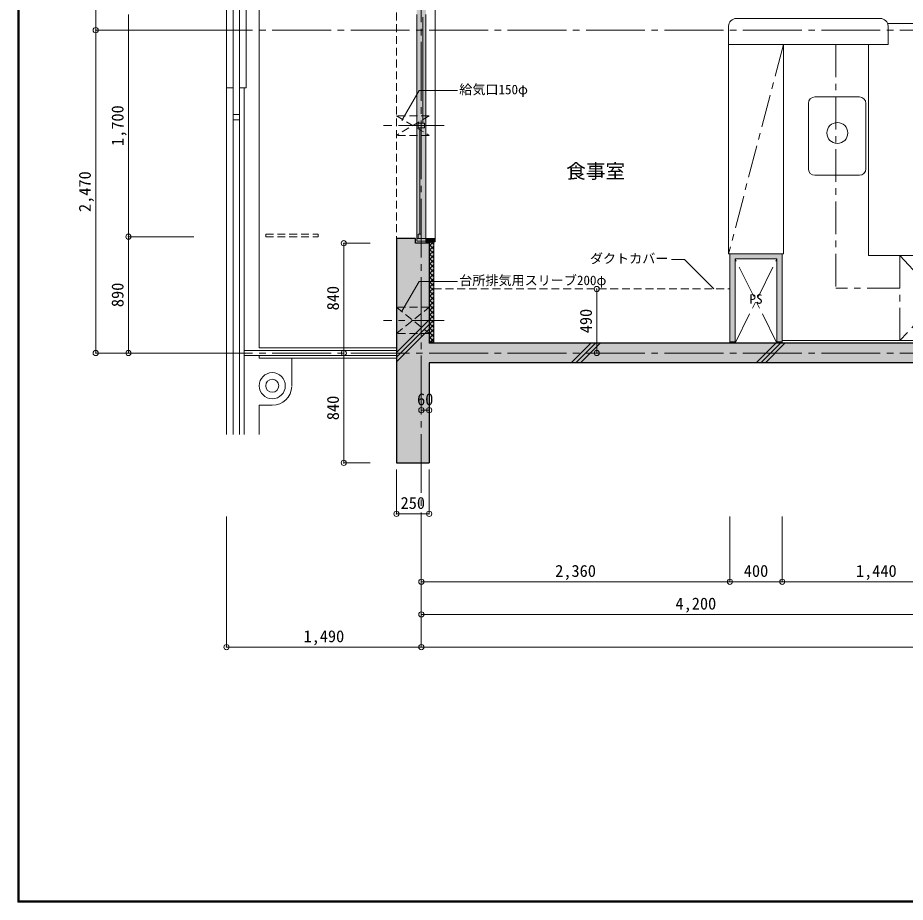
# Model space of a CAD drawing. Units: millimetres at full size, sheet at 1:50. Extents: x -9674 to 9699, y -6794 to 6791.
# Drawn here: x -9674 to -2886, y -6794 to -27 of the extents above; entities that cross this region are included whole.
import ezdxf
from ezdxf.enums import TextEntityAlignment as Align

# ---------------------------------------------------------------- set-up
doc = ezdxf.new("R2010")
doc.units = ezdxf.units.MM
doc.header["$LTSCALE"] = 50
doc.header["$PDMODE"] = 32
doc.header["$PDSIZE"] = 40
for name, pattern in [('CHAIN1', [8, 5, -1, 1, -1]), ('CHAIN2', [12, 9, -1, 1, -1]), ('DASHED1', [1.8, 1.2, -0.6])]:
    doc.linetypes.add(name, pattern=pattern)
for name, color, linetype, lineweight in [('0-0_図面枠', 7, 'Continuous', 9), ('1-0_芯', 7, 'CHAIN2', 9), ('1-1_躯体', 2, 'Continuous', 25), ('1-2_間仕切', 3, 'Continuous', 18), ('1-3_建具', 3, 'Continuous', 18), ('1-5_設備', 7, 'Continuous', 9), ('1-6_ﾊﾞﾙｺﾆｰ・階段', 4, 'Continuous', 9), ('1-7_その他', 7, 'DASHED1', 9), ('1-8_ハッチ', 4, 'Continuous', 9), ('1-A_文字', 7, 'Continuous', 9), ('1-B_寸法', 7, 'Continuous', 9), ('1-C_梁', 7, 'DASHED1', 9)]:
    doc.layers.add(name, color=color, linetype=linetype, lineweight=lineweight)
for name, color, linetype in [('4-0', 1, 'Continuous'), ('4-1', 2, 'Continuous'), ('4-2', 4, 'Continuous'), ('4-F', 4, 'Continuous')]:
    doc.layers.add(name, color=color, linetype=linetype)
doc.styles.add('ＭＳ ゴシック', font='')
doc.styles.get('ＭＳ ゴシック').set_extended_font_data('MS Gothic')

msp = doc.modelspace()

# ---------------------------------------------------------------- linework, layer by layer
at = {"layer": '0-0_図面枠'}
for p, q in [((-9673.92, 6791.43), (-9673.92, -6793.93)), ((-9672.16, 6789.66), (-9672.16, -6792.16)), ((-9670.4, 6787.9), (-9670.4, -6790.4)), ((-9668.64, -6788.64), (-9668.64, 6786.14)), ((-9666.87, 6784.38), (-9666.87, -6786.88)), ((-9665.11, 6782.61), (-9665.11, -6785.11)), ((-9663.35, 6780.85), (-9663.35, -6783.35)), ((-9666.87, -6786.88), (9691.87, -6786.88)), ((-9665.11, -6785.11), (9690.11, -6785.11)), ((-9663.35, -6783.35), (9688.35, -6783.35)), ((-9673.92, -6793.93), (9698.92, -6793.93)), ((-9672.16, -6792.16), (9697.16, -6792.16)), ((-9670.4, -6790.4), (9695.4, -6790.4)), ((9693.64, -6788.64), (-9668.64, -6788.64))]:
    msp.add_line(p, q, dxfattribs=at)
at = {"layer": '1-0_芯'}
for p, q in [((-6587.5, 4587.68), (-6587.5, -3842.32)), ((-8327.5, -122.32), (8282.5, -122.32)), ((-8327.5, -2592.32), (8282.5, -2592.32))]:
    msp.add_line(p, q, dxfattribs=at)
at = {"layer": '1-1_躯体'}
for p, q in [((-6632.5, -1752.32), (-6632.5, -1717.32)), ((-6527.5, -1752.32), (-6632.5, -1752.32)), ((-6527.5, -1752.32), (-6527.5, -2517.32)), ((6322.5, -2517.32), (-6527.5, -2517.32)), ((-6527.5, -2667.32), (-6527.5, -3432.32)), ((6322.5, -2667.32), (-6527.5, -2667.32)), ((-6777.5, -3432.32), (-6527.5, -3432.32))]:
    msp.add_line(p, q, dxfattribs=at)
msp.add_lwpolyline([(-6632.5, -1717.32), (-6777.5, -1717.32), (-6777.5, -3432.32)], dxfattribs=at)
at = {"layer": '1-2_間仕切'}
for p, q in [((-4227.5, -1832.32), (-3827.5, -1832.32)), ((-4227.5, -2517.32), (-4227.5, -1832.32)), ((-3827.5, -2517.32), (-3827.5, -1832.32)), ((-4187.5, -1872.32), (-3867.5, -1872.32)), ((-4187.5, -2517.32), (-4187.5, -1872.32)), ((-3867.5, -2517.32), (-3867.5, -1872.32))]:
    msp.add_line(p, q, dxfattribs=at)
at = {"layer": '1-3_建具', "color": 7, "lineweight": 9}
for p, q in [((-6480.5, 2712.68), (-6480.5, -1717.32)), ((-6622.5, -1702.32), (-6622.5, -2.32)), ((-6552.5, -1702.32), (-6552.5, -2.32)), ((-6725.98, -852.32), (-6449.02, -852.32)), ((-6622.5, -1737.32), (-6622.5, -1702.32)), ((-6552.5, -1717.32), (-6622.5, -1717.32)), ((-6622.5, -1737.32), (-6552.5, -1737.32)), ((-6552.5, -1702.32), (-6552.5, -1717.32))]:
    msp.add_line(p, q, dxfattribs=at)
at = {"layer": '1-3_建具'}
for p, q in [((-6575.5, -22.32), (-6575.5, -834.82)), ((-6611.5, -869.82), (-6611.5, -834.82)), ((-6563.5, -869.82), (-6611.5, -869.82)), ((-6599.5, -1682.32), (-6599.5, -869.82)), ((-6587.5, -869.82), (-6587.5, -834.82)), ((-6611.5, -1682.32), (-6587.5, -1682.32)), ((-6611.5, -1682.32), (-6611.5, -1717.32)), ((-6587.5, -1682.32), (-6587.5, -1717.32)), ((-6552.5, -1742.32), (-6552.5, -1717.32)), ((-6480.5, -1742.32), (-6552.5, -1742.32))]:
    msp.add_line(p, q, dxfattribs=at)
for points in [[(-6563.5, -869.82), (-6563.5, -834.82), (-6611.5, -834.82)], [(-6480.5, -1742.32), (-6480.5, -1717.32), (-6552.5, -1717.32)]]:
    msp.add_lwpolyline(points, dxfattribs=at)
at = {"layer": '1-5_設備'}
for p, q in [((-3077.5, -32.32), (-4177.5, -32.32)), ((-4237.5, -92.32), (-4237.5, -1832.32)), ((-3020.93, -72.32), (-2187.5, -72.32)), ((-3817.5, -232.32), (-3817.5, -1832.32)), ((-3167.5, -232.32), (-3167.5, -1847.32)), ((-3577.5, -632.32), (-3237.5, -632.32)), ((-3627.5, -682.32), (-3627.5, -1182.32)), ((-3187.5, -1182.32), (-3187.5, -682.32)), ((-3577.5, -1232.32), (-3237.5, -1232.32)), ((-4237.5, -1832.32), (-4227.5, -1832.32)), ((-3827.5, -1832.32), (-3817.5, -1832.32)), ((-2077.5, -1847.32), (-3167.5, -1847.32)), ((-2077.5, -2497.32), (-3827.5, -2497.32))]:
    msp.add_line(p, q, dxfattribs=at)
at = {"layer": '1-5_設備', "linetype": 'CHAIN1'}
for p, q in [((-3817.5, -232.32), (-4237.5, -1832.32)), ((-3417.5, -232.32), (-3417.5, -2097.32)), ((-2927.5, -2497.32), (-2927.5, -1847.32)), ((-2927.5, -1847.32), (-2327.5, -2497.32)), ((-2327.5, -1847.32), (-2927.5, -2497.32)), ((-2927.5, -2097.32), (-3417.5, -2097.32))]:
    msp.add_line(p, q, dxfattribs=at)
at = {"layer": '1-5_設備'}
msp.add_lwpolyline([(-3017.5, -92.32), (-3017.5, -232.32), (-4237.5, -232.32)], dxfattribs=at)
msp.add_circle((-3405.87, -908.94), 80, dxfattribs=at)
for centre, radius, start, end in [((-4177.5, -92.32), 60, 90, 180), ((-3077.5, -92.32), 60, 0, 90), ((-3577.5, -682.32), 50, 90, 180), ((-3237.5, -682.32), 50, 0, 90), ((-3577.5, -1182.32), 50, 180, 270), ((-3237.5, -1182.32), 50, 270, 0)]:
    msp.add_arc(centre, radius, start, end, dxfattribs=at)
at = {"layer": '1-6_ﾊﾞﾙｺﾆｰ・階段', "color": 7}
for p, q in [((-8027.5, -3214.95), (-8027.5, 3537.68)), ((-7927.5, -562.32), (-7927.5, 3437.68)), ((-8077.5, -562.32), (-8027.5, -562.32)), ((-7977.5, -562.32), (-7927.5, -562.32)), ((-7942.5, -3214.95), (-7942.5, -562.32)), ((-8027.5, -767.32), (-7977.5, -767.32)), ((-8027.5, -807.32), (-7977.5, -807.32)), ((-6777.5, -2572.32), (-7942.5, -2572.32)), ((-6777.5, -2612.32), (-7942.5, -2612.32))]:
    msp.add_line(p, q, dxfattribs=at)
at = {"layer": '1-6_ﾊﾞﾙｺﾆｰ・階段'}
for p, q in [((-7827.5, -2552.32), (-7827.5, 3437.68)), ((-6777.5, -2552.32), (-7827.5, -2552.32)), ((-7827.5, -2632.32), (-7827.5, -2612.32)), ((-6777.5, -2632.32), (-7827.5, -2632.32)), ((-7577.5, -2842.32), (-7577.5, -2632.32))]:
    msp.add_line(p, q, dxfattribs=at)
at = {"layer": '1-6_ﾊﾞﾙｺﾆｰ・階段', "color": 7}
for points in [[(-8077.5, -3214.95), (-8077.5, 3587.68), (-6777.5, 3587.68)], [(-7977.5, -3214.95), (-7977.5, 3487.68), (-6777.5, 3487.68)]]:
    msp.add_lwpolyline(points, dxfattribs=at)
at = {"layer": '1-6_ﾊﾞﾙｺﾆｰ・階段'}
msp.add_lwpolyline([(-7727.5, -2992.32), (-7827.5, -2992.32), (-7827.5, -3214.95)], dxfattribs=at)
msp.add_circle((-7727.5, -2842.32), 100, dxfattribs=at)
at = {"layer": '1-6_ﾊﾞﾙｺﾆｰ・階段', "color": 7}
msp.add_circle((-7727.5, -2842.32), 50, dxfattribs=at)
at = {"layer": '1-6_ﾊﾞﾙｺﾆｰ・階段'}
msp.add_arc((-7727.5, -2842.32), 150, 270, 357.77329, dxfattribs=at)
at = {"layer": '1-7_その他'}
for p, q in [((-6527.5, -777.32), (-6777.5, -777.32)), ((-6777.5, -777.32), (-6527.5, -927.32)), ((-6527.5, -777.32), (-6777.5, -927.32)), ((-6527.5, -927.32), (-6777.5, -927.32)), ((-7777.5, -1682.32), (-7377.5, -1682.32)), ((-7777.5, -1702.32), (-7777.5, -1682.32)), ((-6527.5, -2242.32), (-6777.5, -2242.32)), ((-6777.5, -2242.32), (-6527.5, -2442.32)), ((-6777.5, -2442.32), (-6527.5, -2242.32)), ((-6527.5, -2442.32), (-6777.5, -2442.32))]:
    msp.add_line(p, q, dxfattribs=at)
at = {"layer": '1-7_その他', "linetype": 'CHAIN1'}
for p, q in [((-6412.5, -852.32), (-6877.5, -852.32)), ((-6412.5, -2342.32), (-6877.5, -2342.32))]:
    msp.add_line(p, q, dxfattribs=at)
at = {"layer": '1-7_その他', "color": 4, "linetype": 'CHAIN1'}
for p, q in [((-4187.5, -2517.32), (-3867.5, -1872.32)), ((-3867.5, -2517.32), (-4187.5, -1872.32))]:
    msp.add_line(p, q, dxfattribs=at)
at = {"layer": '1-7_その他'}
msp.add_lwpolyline([(-7777.5, -1702.32), (-7377.5, -1702.32), (-7377.5, -1682.32)], dxfattribs=at)
at = {"layer": '1-8_ハッチ'}
for p, q in [((-6527.5, -1742.54), (-6527.27, -1742.32)), ((-6527.5, -1773.82), (-6496, -1742.32)), ((-6527.5, -1761.72), (-6492.5, -1796.72)), ((-6511.54, -1742.32), (-6492.5, -1761.36)), ((-6492.5, -1742.32), (-6492.5, -2517.32)), ((-6527.5, -1809.17), (-6492.5, -1774.17)), ((-6527.5, -1797.07), (-6492.5, -1832.07)), ((-6527.5, -1844.53), (-6492.5, -1809.53)), ((-6527.5, -1832.43), (-6492.5, -1867.43)), ((-6527.5, -1879.88), (-6492.5, -1844.88)), ((-6527.5, -1867.78), (-6492.5, -1902.78)), ((-6527.5, -1915.24), (-6492.5, -1880.24)), ((-6527.5, -1903.14), (-6492.5, -1938.14)), ((-6527.5, -1950.6), (-6492.5, -1915.6)), ((-6527.5, -1938.49), (-6492.5, -1973.49)), ((-6527.5, -1985.95), (-6492.5, -1950.95)), ((-6527.5, -1973.85), (-6492.5, -2008.85)), ((-6527.5, -2021.31), (-6492.5, -1986.31)), ((-6527.5, -2009.2), (-6492.5, -2044.2)), ((-6527.5, -2056.66), (-6492.5, -2021.66)), ((-6527.5, -2044.56), (-6492.5, -2079.56)), ((-6527.5, -2092.02), (-6492.5, -2057.02)), ((-6527.5, -2079.91), (-6492.5, -2114.91)), ((-6527.5, -2127.37), (-6492.5, -2092.37)), ((-6527.5, -2115.27), (-6492.5, -2150.27)), ((-6527.5, -2162.73), (-6492.5, -2127.73)), ((-6527.5, -2150.62), (-6492.5, -2185.62)), ((-6527.5, -2198.08), (-6492.5, -2163.08)), ((-6527.5, -2185.98), (-6492.5, -2220.98)), ((-6527.5, -2233.44), (-6492.5, -2198.44)), ((-6527.5, -2221.33), (-6492.5, -2256.33)), ((-6527.5, -2268.79), (-6492.5, -2233.79)), ((-6527.5, -2256.69), (-6492.5, -2291.69)), ((-6527.5, -2304.15), (-6492.5, -2269.15)), ((-6527.5, -2292.05), (-6492.5, -2327.05)), ((-6527.5, -2339.5), (-6492.5, -2304.5)), ((-6777.5, -2589.5), (-6527.5, -2339.5)), ((-6777.5, -2624.86), (-6527.5, -2374.86)), ((-6527.5, -2327.4), (-6492.5, -2362.4)), ((-6527.5, -2374.86), (-6492.5, -2339.86)), ((-6527.5, -2362.76), (-6492.5, -2397.76)), ((-6527.5, -2410.21), (-6492.5, -2375.21)), ((-6777.5, -2660.21), (-6527.5, -2410.21)), ((-6527.5, -2398.11), (-6492.5, -2433.11)), ((-6527.5, -2445.57), (-6492.5, -2410.57)), ((-6527.5, -2433.47), (-6492.5, -2468.47)), ((-6527.5, -2480.93), (-6492.5, -2445.93)), ((-6527.5, -2468.82), (-6492.5, -2503.82)), ((-6527.5, -2516.28), (-6492.5, -2481.28)), ((-6527.5, -2504.18), (-6514.36, -2517.32)), ((-5441.1, -2667.32), (-5291.1, -2517.32)), ((-5405.74, -2667.32), (-5255.74, -2517.32)), ((-5370.39, -2667.32), (-5220.39, -2517.32)), ((-4026.88, -2667.32), (-3876.88, -2517.32)), ((-3991.53, -2667.32), (-3841.53, -2517.32)), ((-3956.17, -2667.32), (-3806.17, -2517.32))]:
    msp.add_line(p, q, dxfattribs=at)
at = {"layer": '1-A_文字'}
for q in [(-4674.37, -1877.42), (-4349.47, -2102.32)]:
    msp.add_line((-4574.37, -1877.42), q, dxfattribs=at)
for points in [[(-6735.78, -812.54), (-6604.39, -584.97), (-6311.53, -584.97)], [(-6735.78, -2272.51), (-6604.39, -2044.95), (-6311.53, -2044.95)]]:
    msp.add_lwpolyline(points, dxfattribs=at)
at = {"layer": '1-B_寸法'}
for p, q in [((-9077.5, 787.68), (-9077.5, -122.32)), ((-8827.5, -2.32), (-8827.5, -1702.32)), ((-9077.5, -122.32), (-9077.5, -2592.32)), ((-9077.5, -122.32), (-8327.5, -122.32)), ((-8827.5, -1702.32), (-8327.5, -1702.32)), ((-8827.5, -1702.32), (-8827.5, -2592.32)), ((-7180.26, -1752.32), (-7180.26, -2592.32)), ((-7180.26, -1752.32), (-6977.5, -1752.32)), ((-5245.64, -2102.32), (-5245.64, -2592.32)), ((-9077.5, -2592.32), (-8327.5, -2592.32)), ((-7180.26, -3432.32), (-7180.26, -2592.32)), ((-6527.5, -3029.33), (-6587.5, -3029.33)), ((-7180.26, -3432.32), (-6977.5, -3432.32)), ((-6777.5, -3822.51), (-6777.5, -3482.32)), ((-6527.5, -3822.51), (-6527.5, -3482.32)), ((-8077.5, -3842.32), (-8077.5, -4842.32)), ((-6777.5, -3822.51), (-6527.5, -3822.51)), ((-6587.5, -3842.32), (-6587.5, -4842.32)), ((-4227.5, -3842.32), (-4227.5, -4342.32)), ((-3827.5, -3842.32), (-3827.5, -4342.32)), ((-6587.5, -4342.32), (-4227.5, -4342.32)), ((-4227.5, -4342.32), (-3827.5, -4342.32)), ((-3827.5, -4342.32), (-2387.5, -4342.32)), ((-6587.5, -4592.32), (-2387.5, -4592.32)), ((-8077.5, -4842.32), (-6587.5, -4842.32)), ((-6587.5, -4842.32), (6512.5, -4842.32))]:
    msp.add_line(p, q, dxfattribs=at)
at = {"layer": '1-B_寸法', "color": 3}
for p in [(-9077.5, -122.32), (-8827.5, -1702.32), (-7180.26, -1752.32), (-5245.64, -2102.32), (-9077.5, -2592.32), (-8827.5, -2592.32), (-7180.26, -2592.32), (-5245.64, -2592.32), (-6587.5, -3029.33), (-6527.5, -3029.33), (-7180.26, -3432.32), (-6777.5, -3822.51), (-6527.5, -3822.51), (-6587.5, -4342.32), (-4227.5, -4342.32), (-3827.5, -4342.32), (-6587.5, -4592.32), (-8077.5, -4842.32), (-6587.5, -4842.32)]:
    msp.add_point(p, dxfattribs=at)
at = {"layer": '1-C_梁'}
for p, q in [((-6777.5, 2712.68), (-6777.5, -1717.32)), ((-6492.5, -2102.32), (-4227.5, -2102.32))]:
    msp.add_line(p, q, dxfattribs=at)
at = {"layer": '4-0'}
for points in [[(-6632.5, -1717.32), (-6777.5, -1717.32), (-6777.5, -3432.32)], [(-6777.5, -3432.32), (-6632.5, -1752.32), (-6632.5, -1717.32)], [(-6777.5, -3432.32), (-6527.5, -3432.32), (-6527.5, -1752.32)], [(-6777.5, -3432.32), (-6527.5, -1752.32), (-6632.5, -1752.32)], [(6322.5, -2517.32), (6322.5, -2667.32), (-6527.5, -2517.32), (-6527.5, -2667.32)]]:
    msp.add_solid(points, dxfattribs=at)
at = {"layer": '4-1'}
msp.add_solid([(-6622.5, 2732.68), (-6552.5, 2732.68), (-6622.5, -1737.32), (-6552.5, -1737.32)], dxfattribs=at)
at = {"layer": '4-2'}
for points in [[(-4227.5, -1832.32), (-4227.5, -2502.32), (-4187.5, -1872.32)], [(-4227.5, -1832.32), (-4187.5, -1872.32), (-3867.5, -1872.32)], [(-3867.5, -1872.32), (-3827.5, -1832.32), (-4227.5, -1832.32)], [(-3867.5, -2502.32), (-3827.5, -2502.32), (-3827.5, -1832.32)], [(-3867.5, -1872.32), (-3867.5, -2502.32), (-3827.5, -1832.32)], [(-4227.5, -2502.32), (-4187.5, -2502.32), (-4187.5, -1872.32)], [(-4227.5, -2502.32), (-4227.5, -2517.32), (-4187.5, -2502.32), (-4187.5, -2517.32)], [(-3867.5, -2502.32), (-3867.5, -2517.32), (-3827.5, -2502.32), (-3827.5, -2517.32)]]:
    msp.add_solid(points, dxfattribs=at)
at = {"layer": '4-F'}
for points in [[(-6480.5, -1742.32), (-6480.5, -1717.32), (-6552.5, -1717.32)], [(-6552.5, -1717.32), (-6552.36, -1752.42), (-6527.5, -1752.32)], [(-6492.5, -1742.32), (-6480.5, -1742.32), (-6552.5, -1717.32)], [(-6492.5, -1742.32), (-6552.5, -1717.32), (-6527.5, -1752.32)], [(-6527.5, -2502.32), (-6492.5, -2502.32), (-6492.5, -1742.32)], [(-6492.5, -1742.32), (-6527.5, -1752.32), (-6527.5, -2502.32)], [(-6492.5, -2517.32), (-6492.5, -2502.32), (-6527.5, -2517.32), (-6527.5, -2502.32)]]:
    msp.add_solid(points, dxfattribs=at)

# ---------------------------------------------------------------- texts
at = {"layer": '1-A_文字', "style": 'ＭＳ ゴシック'}
for s, height, p in [('給気口150φ', 73.31, (-6297.42, -634.91)), ('食事室', 110, (-5479.11, -1288.85)), ('ダクトカバー', 73.31, (-5297.94, -1927.75)), ('台所排気用スリーブ200φ', 73.31, (-6297.42, -2094.88)), ('PS', 73.31, (-4077.5, -2237.32))]:
    msp.add_text(s, height=height, dxfattribs=at).set_placement(p, align=Align.BOTTOM_LEFT)
at = {"layer": '1-B_寸法', "style": 'ＭＳ ゴシック'}
for s, p in [('1,700', (-8837.5, -1008.57)), ('2,470', (-9087.5, -1513.57)), ('890', (-8837.5, -2241.07)), ('840', (-7190.26, -2266.07)), ('490', (-5255.64, -2441.07)), ('840', (-7190.26, -3106.07))]:
    msp.add_text(s, height=91.64, rotation=90, dxfattribs=at).set_placement(p, align=Align.BOTTOM_LEFT)
for s, p in [('60', (-6620, -3019.33)), ('250', (-6746.25, -3812.51)), ('2,360', (-5563.75, -4332.32)), ('400', (-4121.25, -4332.32)), ('1,440', (-3263.75, -4332.32)), ('4,200', (-4643.75, -4582.32)), ('1,490', (-7488.75, -4832.32))]:
    msp.add_text(s, height=91.64, dxfattribs=at).set_placement(p, align=Align.BOTTOM_LEFT)

doc.saveas('drawing.dxf')
